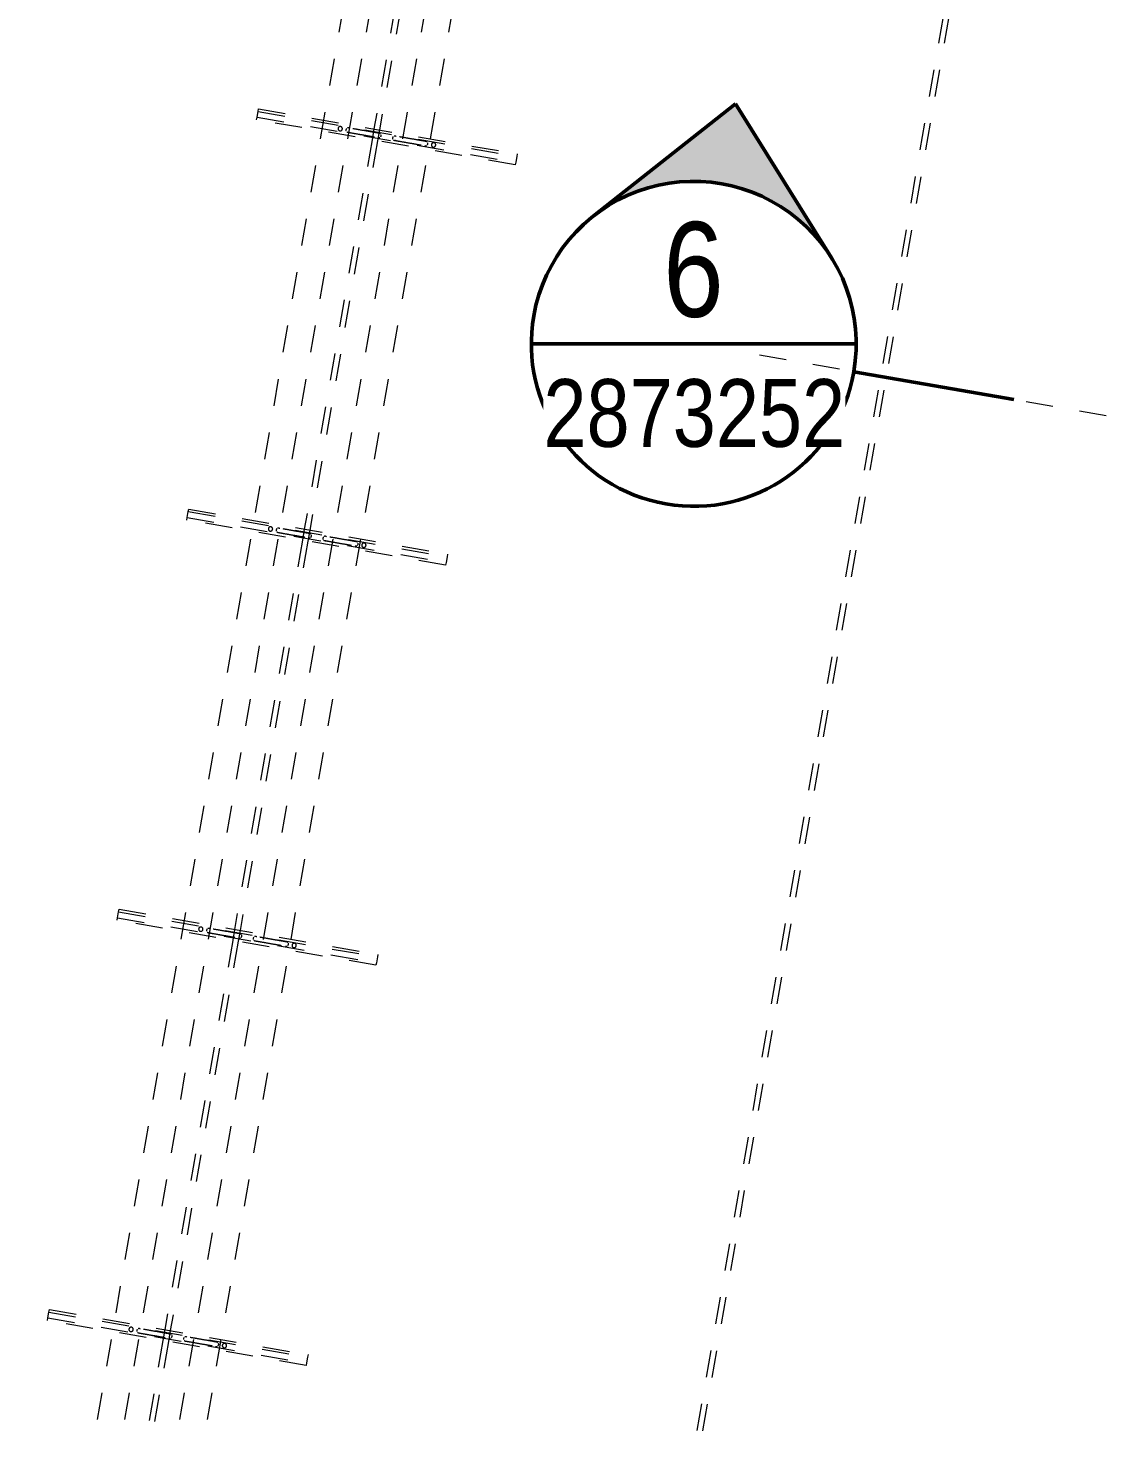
# Model space of a CAD drawing. Header units: metres. Extents: x 2 to 65, y 3 to 557.
# Drawn here: x 39.72 to 43.69, y 516.1 to 521.3 of the extents above; entities that cross this region are included whole.
import ezdxf

# ---------------------------------------------------------------- set-up
doc = ezdxf.new("R2010")
doc.units = ezdxf.units.M
doc.linetypes.add('Dot_Section Line', pattern=[0.02, 0, -0.02])
doc.linetypes.add('JacobsDash', pattern=[0.0045, 0.003, -0.0015])
for name, color, linetype, lineweight in [('A-DETL', 7, 'Continuous', 13), ('A-GENM', 7, 'Continuous', 35), ('S-BEAM', 7, 'Continuous', 50), ('S-BEAM-HDLN', 7, 'JacobsDash', 18)]:
    doc.layers.add(name, color=color, linetype=linetype, lineweight=lineweight)
doc.layers.add('G-ANNO-SYMB', color=7, linetype='Continuous', lineweight=35, true_color=0x0080ff)
doc.styles.add('Arial Narrow_4', font='ARIALN.TTF', dxfattribs={"height": 0.35})
doc.styles.add('Arial Narrow_5', font='ARIALN.TTF', dxfattribs={"height": 0.25})

# ---------------------------------------------------------------- blocks, each defined once
blk = doc.blocks.new('11_GEN_BR08_Utilities_Support - 11_GEN_Type 4_Conduits-9349243-DRG-2873251 - SERVICE SUPPORT GENERAL ARRANGEMENT PLAN')
at = {"layer": 'A-GENM', "linetype": 'JacobsDash', "lineweight": 9}
for p, q in [((-0.485, 0.011), (-0.485, 0.0205)), ((-0.485, 0.0205), (0.485, 0.0205)), ((-0.485, -0.011), (-0.485, 0.011)), ((0.485, 0.011), (-0.485, 0.011)), ((0.485, 0.0205), (0.485, 0.011)), ((0.485, 0.011), (0.485, -0.011)), ((-0.485, -0.0205), (-0.485, -0.011)), ((0.485, -0.011), (-0.485, -0.011)), ((0.485, -0.0205), (-0.485, -0.0205)), ((0.485, -0.011), (0.485, -0.0205))]:
    blk.add_line(p, q, dxfattribs=at)
at = {"layer": 'A-GENM', "linetype": 'JacobsDash', "lineweight": 9, "flags": 128}
for points in [[(-0.0295, 0.008), (-0.0295, 0.008), (-0.0297, 0.008), (-0.0299, 0.008), (-0.0302, 0.008), (-0.0307, 0.008), (-0.0312, 0.008), (-0.0318, 0.008), (-0.0324, 0.008), (-0.0332, 0.008), (-0.0341, 0.008), (-0.035, 0.008), (-0.0361, 0.008), (-0.0372, 0.008), (-0.0384, 0.008), (-0.0396, 0.008), (-0.041, 0.008), (-0.0424, 0.008), (-0.0439, 0.008), (-0.0455, 0.008), (-0.0471, 0.008), (-0.0488, 0.008), (-0.0505, 0.008), (-0.0524, 0.008), (-0.0542, 0.008), (-0.0562, 0.008), (-0.0581, 0.008), (-0.0602, 0.008), (-0.0622, 0.008), (-0.0643, 0.008), (-0.0665, 0.008), (-0.0687, 0.008), (-0.0709, 0.008), (-0.0731, 0.008), (-0.0754, 0.008), (-0.0776, 0.008), (-0.0799, 0.008), (-0.0822, 0.008), (-0.0846, 0.008), (-0.0869, 0.008), (-0.0892, 0.008), (-0.0915, 0.008), (-0.0938, 0.008), (-0.0961, 0.008), (-0.0984, 0.008), (-0.1007, 0.008), (-0.1029, 0.008), (-0.1051, 0.008), (-0.1073, 0.008), (-0.1095, 0.008), (-0.1116, 0.008), (-0.1137, 0.008), (-0.1158, 0.008), (-0.1178, 0.008), (-0.1197, 0.008), (-0.1216, 0.008), (-0.1235, 0.008), (-0.1253, 0.008), (-0.127, 0.008), (-0.1287, 0.008), (-0.1303, 0.008), (-0.1318, 0.008), (-0.1333, 0.008), (-0.1347, 0.008), (-0.136, 0.008), (-0.1372, 0.008), (-0.1384, 0.008), (-0.1394, 0.008), (-0.1404, 0.008), (-0.1413, 0.008), (-0.1421, 0.008), (-0.1429, 0.008), (-0.1435, 0.008), (-0.1441, 0.008), (-0.1445, 0.008), (-0.1449, 0.008), (-0.1452, 0.008), (-0.1454, 0.008), (-0.1455, 0.008), (-0.1455, 0.008)], [(0.1455, 0.008), (0.1455, 0.008), (0.1453, 0.008), (0.1451, 0.008), (0.1448, 0.008), (0.1443, 0.008), (0.1438, 0.008), (0.1432, 0.008), (0.1426, 0.008), (0.1418, 0.008), (0.1409, 0.008), (0.14, 0.008), (0.1389, 0.008), (0.1378, 0.008), (0.1366, 0.008), (0.1354, 0.008), (0.134, 0.008), (0.1326, 0.008), (0.1311, 0.008), (0.1295, 0.008), (0.1279, 0.008), (0.1262, 0.008), (0.1245, 0.008), (0.1226, 0.008), (0.1208, 0.008), (0.1188, 0.008), (0.1169, 0.008), (0.1148, 0.008), (0.1128, 0.008), (0.1107, 0.008), (0.1085, 0.008), (0.1063, 0.008), (0.1041, 0.008), (0.1019, 0.008), (0.0996, 0.008), (0.0974, 0.008), (0.0951, 0.008), (0.0928, 0.008), (0.0904, 0.008), (0.0881, 0.008), (0.0858, 0.008), (0.0835, 0.008), (0.0812, 0.008), (0.0789, 0.008), (0.0766, 0.008), (0.0743, 0.008), (0.0721, 0.008), (0.0699, 0.008), (0.0677, 0.008), (0.0655, 0.008), (0.0634, 0.008), (0.0613, 0.008), (0.0592, 0.008), (0.0572, 0.008), (0.0553, 0.008), (0.0534, 0.008), (0.0515, 0.008), (0.0497, 0.008), (0.048, 0.008), (0.0463, 0.008), (0.0447, 0.008), (0.0432, 0.008), (0.0417, 0.008), (0.0403, 0.008), (0.039, 0.008), (0.0378, 0.008), (0.0366, 0.008), (0.0356, 0.008), (0.0346, 0.008), (0.0337, 0.008), (0.0329, 0.008), (0.0321, 0.008), (0.0315, 0.008), (0.0309, 0.008), (0.0305, 0.008), (0.0301, 0.008), (0.0298, 0.008), (0.0296, 0.008), (0.0295, 0.008), (0.0295, 0.008)], [(-0.1455, -0.008), (-0.1455, -0.008), (-0.1453, -0.008), (-0.1451, -0.008), (-0.1448, -0.008), (-0.1443, -0.008), (-0.1438, -0.008), (-0.1432, -0.008), (-0.1426, -0.008), (-0.1418, -0.008), (-0.1409, -0.008), (-0.14, -0.008), (-0.1389, -0.008), (-0.1378, -0.008), (-0.1366, -0.008), (-0.1354, -0.008), (-0.134, -0.008), (-0.1326, -0.008), (-0.1311, -0.008), (-0.1295, -0.008), (-0.1279, -0.008), (-0.1262, -0.008), (-0.1245, -0.008), (-0.1226, -0.008), (-0.1208, -0.008), (-0.1188, -0.008), (-0.1169, -0.008), (-0.1148, -0.008), (-0.1128, -0.008), (-0.1107, -0.008), (-0.1085, -0.008), (-0.1063, -0.008), (-0.1041, -0.008), (-0.1019, -0.008), (-0.0996, -0.008), (-0.0974, -0.008), (-0.0951, -0.008), (-0.0928, -0.008), (-0.0904, -0.008), (-0.0881, -0.008), (-0.0858, -0.008), (-0.0835, -0.008), (-0.0812, -0.008), (-0.0789, -0.008), (-0.0766, -0.008), (-0.0743, -0.008), (-0.0721, -0.008), (-0.0699, -0.008), (-0.0677, -0.008), (-0.0655, -0.008), (-0.0634, -0.008), (-0.0613, -0.008), (-0.0592, -0.008), (-0.0572, -0.008), (-0.0553, -0.008), (-0.0534, -0.008), (-0.0515, -0.008), (-0.0497, -0.008), (-0.048, -0.008), (-0.0463, -0.008), (-0.0447, -0.008), (-0.0432, -0.008), (-0.0417, -0.008), (-0.0403, -0.008), (-0.039, -0.008), (-0.0378, -0.008), (-0.0366, -0.008), (-0.0356, -0.008), (-0.0346, -0.008), (-0.0337, -0.008), (-0.0329, -0.008), (-0.0321, -0.008), (-0.0315, -0.008), (-0.0309, -0.008), (-0.0305, -0.008), (-0.0301, -0.008), (-0.0298, -0.008), (-0.0296, -0.008), (-0.0295, -0.008), (-0.0295, -0.008)], [(0.0295, -0.008), (0.0295, -0.008), (0.0297, -0.008), (0.0299, -0.008), (0.0302, -0.008), (0.0307, -0.008), (0.0312, -0.008), (0.0318, -0.008), (0.0324, -0.008), (0.0332, -0.008), (0.0341, -0.008), (0.035, -0.008), (0.0361, -0.008), (0.0372, -0.008), (0.0384, -0.008), (0.0396, -0.008), (0.041, -0.008), (0.0424, -0.008), (0.0439, -0.008), (0.0455, -0.008), (0.0471, -0.008), (0.0488, -0.008), (0.0505, -0.008), (0.0524, -0.008), (0.0542, -0.008), (0.0562, -0.008), (0.0581, -0.008), (0.0602, -0.008), (0.0622, -0.008), (0.0643, -0.008), (0.0665, -0.008), (0.0687, -0.008), (0.0709, -0.008), (0.0731, -0.008), (0.0754, -0.008), (0.0776, -0.008), (0.0799, -0.008), (0.0822, -0.008), (0.0846, -0.008), (0.0869, -0.008), (0.0892, -0.008), (0.0915, -0.008), (0.0938, -0.008), (0.0961, -0.008), (0.0984, -0.008), (0.1007, -0.008), (0.1029, -0.008), (0.1051, -0.008), (0.1073, -0.008), (0.1095, -0.008), (0.1116, -0.008), (0.1137, -0.008), (0.1158, -0.008), (0.1178, -0.008), (0.1197, -0.008), (0.1216, -0.008), (0.1235, -0.008), (0.1253, -0.008), (0.127, -0.008), (0.1287, -0.008), (0.1303, -0.008), (0.1318, -0.008), (0.1333, -0.008), (0.1347, -0.008), (0.136, -0.008), (0.1372, -0.008), (0.1384, -0.008), (0.1394, -0.008), (0.1404, -0.008), (0.1413, -0.008), (0.1421, -0.008), (0.1429, -0.008), (0.1435, -0.008), (0.1441, -0.008), (0.1445, -0.008), (0.1449, -0.008), (0.1452, -0.008), (0.1454, -0.008), (0.1455, -0.008), (0.1455, -0.008)]]:
    blk.add_lwpolyline(points, dxfattribs=at)
at = {"layer": 'A-GENM', "linetype": 'JacobsDash', "lineweight": 9}
for centre, start, end in [((-0.175, 0), 90, 270), ((-0.175, 0), 270, 90), ((-0.1455, 0), 150, 180), ((-0.1455, 0), 77.0593, 120), ((-0.0295, 0), 60, 117.7242), ((-0.0295, 0), 0, 30), ((-0.0295, 0), 330, 360), ((0.0295, 0), 150, 180), ((0.0295, 0), 77.0593, 120), ((0.1455, 0), 60, 117.7242), ((0.1455, 0), 0, 30), ((0.1455, 0), 330, 360), ((0.175, 0), 90, 270), ((0.175, 0), 270, 90), ((-0.1455, 0), 180, 210), ((-0.1455, 0), 240, 282.9407), ((-0.0295, 0), 242.2758, 300), ((0.0295, 0), 180, 210), ((0.0295, 0), 240, 282.9407), ((0.1455, 0), 242.2758, 300)]:
    blk.add_arc(centre, 0.008, start, end, dxfattribs=at)
blk = doc.blocks.new('11_GEN_BR08_Utilities_Support - 11_GEN_Type 4_Conduits-9349274-DRG-2873251 - SERVICE SUPPORT GENERAL ARRANGEMENT PLAN')
at = {"layer": 'A-GENM', "linetype": 'JacobsDash', "lineweight": 9}
for p, q in [((-0.485, 0.011), (-0.485, 0.0205)), ((-0.485, 0.0205), (0.485, 0.0205)), ((-0.485, -0.011), (-0.485, 0.011)), ((0.485, 0.011), (-0.485, 0.011)), ((0.485, 0.0205), (0.485, 0.011)), ((0.485, 0.011), (0.485, -0.011)), ((-0.485, -0.0205), (-0.485, -0.011)), ((0.485, -0.011), (-0.485, -0.011)), ((0.485, -0.0205), (-0.485, -0.0205)), ((0.485, -0.011), (0.485, -0.0205))]:
    blk.add_line(p, q, dxfattribs=at)
at = {"layer": 'A-GENM', "linetype": 'JacobsDash', "lineweight": 9, "flags": 128}
for points in [[(-0.0295, 0.008), (-0.0295, 0.008), (-0.0297, 0.008), (-0.0299, 0.008), (-0.0302, 0.008), (-0.0307, 0.008), (-0.0312, 0.008), (-0.0318, 0.008), (-0.0324, 0.008), (-0.0332, 0.008), (-0.0341, 0.008), (-0.035, 0.008), (-0.0361, 0.008), (-0.0372, 0.008), (-0.0384, 0.008), (-0.0396, 0.008), (-0.041, 0.008), (-0.0424, 0.008), (-0.0439, 0.008), (-0.0455, 0.008), (-0.0471, 0.008), (-0.0488, 0.008), (-0.0505, 0.008), (-0.0524, 0.008), (-0.0542, 0.008), (-0.0562, 0.008), (-0.0581, 0.008), (-0.0602, 0.008), (-0.0622, 0.008), (-0.0643, 0.008), (-0.0665, 0.008), (-0.0687, 0.008), (-0.0709, 0.008), (-0.0731, 0.008), (-0.0754, 0.008), (-0.0776, 0.008), (-0.0799, 0.008), (-0.0822, 0.008), (-0.0846, 0.008), (-0.0869, 0.008), (-0.0892, 0.008), (-0.0915, 0.008), (-0.0938, 0.008), (-0.0961, 0.008), (-0.0984, 0.008), (-0.1007, 0.008), (-0.1029, 0.008), (-0.1051, 0.008), (-0.1073, 0.008), (-0.1095, 0.008), (-0.1116, 0.008), (-0.1137, 0.008), (-0.1158, 0.008), (-0.1178, 0.008), (-0.1197, 0.008), (-0.1216, 0.008), (-0.1235, 0.008), (-0.1253, 0.008), (-0.127, 0.008), (-0.1287, 0.008), (-0.1303, 0.008), (-0.1318, 0.008), (-0.1333, 0.008), (-0.1347, 0.008), (-0.136, 0.008), (-0.1372, 0.008), (-0.1384, 0.008), (-0.1394, 0.008), (-0.1404, 0.008), (-0.1413, 0.008), (-0.1421, 0.008), (-0.1429, 0.008), (-0.1435, 0.008), (-0.1441, 0.008), (-0.1445, 0.008), (-0.1449, 0.008), (-0.1452, 0.008), (-0.1454, 0.008), (-0.1455, 0.008), (-0.1455, 0.008)], [(0.1455, 0.008), (0.1455, 0.008), (0.1453, 0.008), (0.1451, 0.008), (0.1448, 0.008), (0.1443, 0.008), (0.1438, 0.008), (0.1432, 0.008), (0.1426, 0.008), (0.1418, 0.008), (0.1409, 0.008), (0.14, 0.008), (0.1389, 0.008), (0.1378, 0.008), (0.1366, 0.008), (0.1354, 0.008), (0.134, 0.008), (0.1326, 0.008), (0.1311, 0.008), (0.1295, 0.008), (0.1279, 0.008), (0.1262, 0.008), (0.1245, 0.008), (0.1226, 0.008), (0.1208, 0.008), (0.1188, 0.008), (0.1169, 0.008), (0.1148, 0.008), (0.1128, 0.008), (0.1107, 0.008), (0.1085, 0.008), (0.1063, 0.008), (0.1041, 0.008), (0.1019, 0.008), (0.0996, 0.008), (0.0974, 0.008), (0.0951, 0.008), (0.0928, 0.008), (0.0904, 0.008), (0.0881, 0.008), (0.0858, 0.008), (0.0835, 0.008), (0.0812, 0.008), (0.0789, 0.008), (0.0766, 0.008), (0.0743, 0.008), (0.0721, 0.008), (0.0699, 0.008), (0.0677, 0.008), (0.0655, 0.008), (0.0634, 0.008), (0.0613, 0.008), (0.0592, 0.008), (0.0572, 0.008), (0.0553, 0.008), (0.0534, 0.008), (0.0515, 0.008), (0.0497, 0.008), (0.048, 0.008), (0.0463, 0.008), (0.0447, 0.008), (0.0432, 0.008), (0.0417, 0.008), (0.0403, 0.008), (0.039, 0.008), (0.0378, 0.008), (0.0366, 0.008), (0.0356, 0.008), (0.0346, 0.008), (0.0337, 0.008), (0.0329, 0.008), (0.0321, 0.008), (0.0315, 0.008), (0.0309, 0.008), (0.0305, 0.008), (0.0301, 0.008), (0.0298, 0.008), (0.0296, 0.008), (0.0295, 0.008), (0.0295, 0.008)], [(-0.1455, -0.008), (-0.1455, -0.008), (-0.1453, -0.008), (-0.1451, -0.008), (-0.1448, -0.008), (-0.1443, -0.008), (-0.1438, -0.008), (-0.1432, -0.008), (-0.1426, -0.008), (-0.1418, -0.008), (-0.1409, -0.008), (-0.14, -0.008), (-0.1389, -0.008), (-0.1378, -0.008), (-0.1366, -0.008), (-0.1354, -0.008), (-0.134, -0.008), (-0.1326, -0.008), (-0.1311, -0.008), (-0.1295, -0.008), (-0.1279, -0.008), (-0.1262, -0.008), (-0.1245, -0.008), (-0.1226, -0.008), (-0.1208, -0.008), (-0.1188, -0.008), (-0.1169, -0.008), (-0.1148, -0.008), (-0.1128, -0.008), (-0.1107, -0.008), (-0.1085, -0.008), (-0.1063, -0.008), (-0.1041, -0.008), (-0.1019, -0.008), (-0.0996, -0.008), (-0.0974, -0.008), (-0.0951, -0.008), (-0.0928, -0.008), (-0.0904, -0.008), (-0.0881, -0.008), (-0.0858, -0.008), (-0.0835, -0.008), (-0.0812, -0.008), (-0.0789, -0.008), (-0.0766, -0.008), (-0.0743, -0.008), (-0.0721, -0.008), (-0.0699, -0.008), (-0.0677, -0.008), (-0.0655, -0.008), (-0.0634, -0.008), (-0.0613, -0.008), (-0.0592, -0.008), (-0.0572, -0.008), (-0.0553, -0.008), (-0.0534, -0.008), (-0.0515, -0.008), (-0.0497, -0.008), (-0.048, -0.008), (-0.0463, -0.008), (-0.0447, -0.008), (-0.0432, -0.008), (-0.0417, -0.008), (-0.0403, -0.008), (-0.039, -0.008), (-0.0378, -0.008), (-0.0366, -0.008), (-0.0356, -0.008), (-0.0346, -0.008), (-0.0337, -0.008), (-0.0329, -0.008), (-0.0321, -0.008), (-0.0315, -0.008), (-0.0309, -0.008), (-0.0305, -0.008), (-0.0301, -0.008), (-0.0298, -0.008), (-0.0296, -0.008), (-0.0295, -0.008), (-0.0295, -0.008)], [(0.0295, -0.008), (0.0295, -0.008), (0.0297, -0.008), (0.0299, -0.008), (0.0302, -0.008), (0.0307, -0.008), (0.0312, -0.008), (0.0318, -0.008), (0.0324, -0.008), (0.0332, -0.008), (0.0341, -0.008), (0.035, -0.008), (0.0361, -0.008), (0.0372, -0.008), (0.0384, -0.008), (0.0396, -0.008), (0.041, -0.008), (0.0424, -0.008), (0.0439, -0.008), (0.0455, -0.008), (0.0471, -0.008), (0.0488, -0.008), (0.0505, -0.008), (0.0524, -0.008), (0.0542, -0.008), (0.0562, -0.008), (0.0581, -0.008), (0.0602, -0.008), (0.0622, -0.008), (0.0643, -0.008), (0.0665, -0.008), (0.0687, -0.008), (0.0709, -0.008), (0.0731, -0.008), (0.0754, -0.008), (0.0776, -0.008), (0.0799, -0.008), (0.0822, -0.008), (0.0846, -0.008), (0.0869, -0.008), (0.0892, -0.008), (0.0915, -0.008), (0.0938, -0.008), (0.0961, -0.008), (0.0984, -0.008), (0.1007, -0.008), (0.1029, -0.008), (0.1051, -0.008), (0.1073, -0.008), (0.1095, -0.008), (0.1116, -0.008), (0.1137, -0.008), (0.1158, -0.008), (0.1178, -0.008), (0.1197, -0.008), (0.1216, -0.008), (0.1235, -0.008), (0.1253, -0.008), (0.127, -0.008), (0.1287, -0.008), (0.1303, -0.008), (0.1318, -0.008), (0.1333, -0.008), (0.1347, -0.008), (0.136, -0.008), (0.1372, -0.008), (0.1384, -0.008), (0.1394, -0.008), (0.1404, -0.008), (0.1413, -0.008), (0.1421, -0.008), (0.1429, -0.008), (0.1435, -0.008), (0.1441, -0.008)], [(0.1441, -0.008), (0.1445, -0.008), (0.1449, -0.008), (0.1452, -0.008), (0.1454, -0.008), (0.1455, -0.008), (0.1455, -0.008)]]:
    blk.add_lwpolyline(points, dxfattribs=at)
at = {"layer": 'A-GENM', "linetype": 'JacobsDash', "lineweight": 9}
for centre, start, end in [((-0.175, 0), 90, 270), ((-0.175, 0), 270, 90), ((-0.1455, 0), 150, 180), ((-0.1455, 0), 77.0593, 120), ((-0.0295, 0), 60, 117.7242), ((-0.0295, 0), 0, 30), ((-0.0295, 0), 330, 360), ((0.0295, 0), 150, 180), ((0.0295, 0), 77.0593, 120), ((0.1455, 0), 60, 117.7242), ((0.1455, 0), 0, 30), ((0.1455, 0), 330, 360), ((0.175, 0), 90, 270), ((0.175, 0), 270, 90), ((-0.1455, 0), 180, 210), ((-0.1455, 0), 240, 282.9407), ((-0.0295, 0), 242.2758, 300), ((0.0295, 0), 180, 210), ((0.0295, 0), 240, 282.9407), ((0.1455, 0), 242.2758, 300)]:
    blk.add_arc(centre, 0.008, start, end, dxfattribs=at)
blk = doc.blocks.new('11_GEN_BR08_Utilities_Support - 11_GEN_Type 4_Conduits-9349312-DRG-2873251 - SERVICE SUPPORT GENERAL ARRANGEMENT PLAN')
at = {"layer": 'A-GENM', "linetype": 'JacobsDash', "lineweight": 9}
for p, q in [((-0.485, 0.011), (-0.485, 0.0205)), ((-0.485, 0.0205), (0.485, 0.0205)), ((-0.485, -0.011), (-0.485, 0.011)), ((0.485, 0.011), (-0.485, 0.011)), ((0.485, 0.0205), (0.485, 0.011)), ((0.485, 0.011), (0.485, -0.011)), ((-0.485, -0.0205), (-0.485, -0.011)), ((0.485, -0.011), (-0.485, -0.011)), ((0.485, -0.0205), (-0.485, -0.0205)), ((0.485, -0.011), (0.485, -0.0205))]:
    blk.add_line(p, q, dxfattribs=at)
at = {"layer": 'A-GENM', "linetype": 'JacobsDash', "lineweight": 9, "flags": 128}
for points in [[(-0.0295, 0.008), (-0.0295, 0.008), (-0.0297, 0.008), (-0.0299, 0.008), (-0.0302, 0.008), (-0.0307, 0.008), (-0.0312, 0.008), (-0.0318, 0.008), (-0.0324, 0.008), (-0.0332, 0.008), (-0.0341, 0.008), (-0.035, 0.008), (-0.0361, 0.008), (-0.0372, 0.008), (-0.0384, 0.008), (-0.0396, 0.008), (-0.041, 0.008), (-0.0424, 0.008), (-0.0439, 0.008), (-0.0455, 0.008), (-0.0471, 0.008), (-0.0488, 0.008), (-0.0505, 0.008), (-0.0524, 0.008), (-0.0542, 0.008), (-0.0562, 0.008), (-0.0581, 0.008), (-0.0602, 0.008), (-0.0622, 0.008), (-0.0643, 0.008), (-0.0665, 0.008), (-0.0687, 0.008), (-0.0709, 0.008), (-0.0731, 0.008), (-0.0754, 0.008), (-0.0776, 0.008), (-0.0799, 0.008), (-0.0822, 0.008), (-0.0846, 0.008), (-0.0869, 0.008), (-0.0892, 0.008), (-0.0915, 0.008), (-0.0938, 0.008), (-0.0961, 0.008), (-0.0984, 0.008), (-0.1007, 0.008), (-0.1029, 0.008), (-0.1051, 0.008), (-0.1073, 0.008), (-0.1095, 0.008), (-0.1116, 0.008), (-0.1137, 0.008), (-0.1158, 0.008), (-0.1178, 0.008), (-0.1197, 0.008), (-0.1216, 0.008), (-0.1235, 0.008), (-0.1253, 0.008), (-0.127, 0.008), (-0.1287, 0.008), (-0.1303, 0.008), (-0.1318, 0.008), (-0.1333, 0.008), (-0.1347, 0.008), (-0.136, 0.008), (-0.1372, 0.008), (-0.1384, 0.008), (-0.1394, 0.008), (-0.1404, 0.008), (-0.1413, 0.008), (-0.1421, 0.008), (-0.1429, 0.008), (-0.1435, 0.008), (-0.1441, 0.008), (-0.1445, 0.008), (-0.1449, 0.008), (-0.1452, 0.008), (-0.1454, 0.008), (-0.1455, 0.008), (-0.1455, 0.008)], [(0.1455, 0.008), (0.1455, 0.008), (0.1453, 0.008), (0.1451, 0.008), (0.1448, 0.008), (0.1443, 0.008), (0.1438, 0.008), (0.1432, 0.008), (0.1426, 0.008), (0.1418, 0.008), (0.1409, 0.008), (0.14, 0.008), (0.1389, 0.008), (0.1378, 0.008), (0.1366, 0.008), (0.1354, 0.008), (0.134, 0.008), (0.1326, 0.008), (0.1311, 0.008), (0.1295, 0.008), (0.1279, 0.008), (0.1262, 0.008), (0.1245, 0.008), (0.1226, 0.008), (0.1208, 0.008), (0.1188, 0.008), (0.1169, 0.008), (0.1148, 0.008), (0.1128, 0.008), (0.1107, 0.008), (0.1085, 0.008), (0.1063, 0.008), (0.1041, 0.008), (0.1019, 0.008), (0.0996, 0.008), (0.0974, 0.008), (0.0951, 0.008), (0.0928, 0.008), (0.0904, 0.008), (0.0881, 0.008), (0.0858, 0.008), (0.0835, 0.008), (0.0812, 0.008), (0.0789, 0.008), (0.0766, 0.008), (0.0743, 0.008), (0.0721, 0.008), (0.0699, 0.008), (0.0677, 0.008), (0.0655, 0.008), (0.0634, 0.008), (0.0613, 0.008), (0.0592, 0.008), (0.0572, 0.008), (0.0553, 0.008), (0.0534, 0.008), (0.0515, 0.008), (0.0497, 0.008), (0.048, 0.008), (0.0463, 0.008), (0.0447, 0.008), (0.0432, 0.008), (0.0417, 0.008), (0.0403, 0.008), (0.039, 0.008), (0.0378, 0.008), (0.0366, 0.008), (0.0356, 0.008), (0.0346, 0.008), (0.0337, 0.008), (0.0329, 0.008), (0.0321, 0.008), (0.0315, 0.008), (0.0309, 0.008), (0.0305, 0.008), (0.0301, 0.008), (0.0298, 0.008), (0.0296, 0.008), (0.0295, 0.008), (0.0295, 0.008)], [(-0.1455, -0.008), (-0.1455, -0.008), (-0.1453, -0.008), (-0.1451, -0.008), (-0.1448, -0.008), (-0.1443, -0.008), (-0.1438, -0.008), (-0.1432, -0.008), (-0.1426, -0.008), (-0.1418, -0.008), (-0.1409, -0.008), (-0.14, -0.008), (-0.1389, -0.008), (-0.1378, -0.008), (-0.1366, -0.008), (-0.1354, -0.008), (-0.134, -0.008), (-0.1326, -0.008), (-0.1311, -0.008), (-0.1295, -0.008), (-0.1279, -0.008), (-0.1262, -0.008), (-0.1245, -0.008), (-0.1226, -0.008), (-0.1208, -0.008), (-0.1188, -0.008), (-0.1169, -0.008), (-0.1148, -0.008), (-0.1128, -0.008), (-0.1107, -0.008), (-0.1085, -0.008), (-0.1063, -0.008), (-0.1041, -0.008), (-0.1019, -0.008), (-0.0996, -0.008), (-0.0974, -0.008), (-0.0951, -0.008), (-0.0928, -0.008), (-0.0904, -0.008), (-0.0881, -0.008), (-0.0858, -0.008), (-0.0835, -0.008), (-0.0812, -0.008), (-0.0789, -0.008), (-0.0766, -0.008), (-0.0743, -0.008), (-0.0721, -0.008), (-0.0699, -0.008), (-0.0677, -0.008), (-0.0655, -0.008), (-0.0634, -0.008), (-0.0613, -0.008), (-0.0592, -0.008), (-0.0572, -0.008), (-0.0553, -0.008), (-0.0534, -0.008), (-0.0515, -0.008), (-0.0497, -0.008), (-0.048, -0.008), (-0.0463, -0.008), (-0.0447, -0.008), (-0.0432, -0.008), (-0.0417, -0.008), (-0.0403, -0.008), (-0.039, -0.008), (-0.0378, -0.008), (-0.0366, -0.008), (-0.0356, -0.008), (-0.0346, -0.008), (-0.0337, -0.008), (-0.0329, -0.008), (-0.0321, -0.008), (-0.0315, -0.008), (-0.0309, -0.008), (-0.0305, -0.008), (-0.0301, -0.008), (-0.0298, -0.008), (-0.0296, -0.008), (-0.0295, -0.008), (-0.0295, -0.008)], [(0.0295, -0.008), (0.0295, -0.008), (0.0297, -0.008), (0.0299, -0.008), (0.0302, -0.008), (0.0307, -0.008), (0.0312, -0.008), (0.0318, -0.008), (0.0324, -0.008), (0.0332, -0.008), (0.0341, -0.008), (0.035, -0.008), (0.0361, -0.008), (0.0372, -0.008), (0.0384, -0.008), (0.0396, -0.008), (0.041, -0.008), (0.0424, -0.008), (0.0439, -0.008), (0.0455, -0.008), (0.0471, -0.008), (0.0488, -0.008), (0.0505, -0.008), (0.0524, -0.008), (0.0542, -0.008), (0.0562, -0.008), (0.0581, -0.008), (0.0602, -0.008), (0.0622, -0.008), (0.0643, -0.008), (0.0665, -0.008), (0.0687, -0.008), (0.0709, -0.008), (0.0731, -0.008), (0.0754, -0.008), (0.0776, -0.008), (0.0799, -0.008), (0.0822, -0.008), (0.0846, -0.008), (0.0869, -0.008), (0.0892, -0.008), (0.0915, -0.008), (0.0938, -0.008), (0.0961, -0.008), (0.0984, -0.008), (0.1007, -0.008), (0.1029, -0.008), (0.1051, -0.008), (0.1073, -0.008), (0.1095, -0.008), (0.1116, -0.008), (0.1137, -0.008), (0.1158, -0.008), (0.1178, -0.008), (0.1197, -0.008), (0.1216, -0.008), (0.1235, -0.008), (0.1253, -0.008), (0.127, -0.008), (0.1287, -0.008), (0.1303, -0.008), (0.1318, -0.008), (0.1333, -0.008), (0.1347, -0.008), (0.136, -0.008), (0.1372, -0.008), (0.1384, -0.008), (0.1394, -0.008), (0.1404, -0.008), (0.1413, -0.008), (0.1421, -0.008), (0.1429, -0.008), (0.1435, -0.008), (0.1441, -0.008), (0.1445, -0.008), (0.1449, -0.008), (0.1452, -0.008), (0.1454, -0.008), (0.1455, -0.008), (0.1455, -0.008)]]:
    blk.add_lwpolyline(points, dxfattribs=at)
at = {"layer": 'A-GENM', "linetype": 'JacobsDash', "lineweight": 9}
for centre, start, end in [((-0.175, 0), 90, 270), ((-0.175, 0), 270, 90), ((-0.1455, 0), 150, 180), ((-0.1455, 0), 77.0593, 120), ((-0.0295, 0), 60, 117.7242), ((-0.0295, 0), 0, 30), ((-0.0295, 0), 330, 360), ((0.0295, 0), 150, 180), ((0.0295, 0), 77.0593, 120), ((0.1455, 0), 60, 117.7242), ((0.1455, 0), 0, 30), ((0.1455, 0), 330, 360), ((0.175, 0), 90, 270), ((0.175, 0), 270, 90), ((-0.1455, 0), 180, 210), ((-0.1455, 0), 240, 282.9407), ((-0.0295, 0), 242.2758, 299.3418), ((0.0295, 0), 180, 210), ((0.0295, 0), 240, 282.9407), ((0.1455, 0), 242.2758, 300)]:
    blk.add_arc(centre, 0.008, start, end, dxfattribs=at)
blk = doc.blocks.new('11_GEN_BR08_Utilities_Support - 11_GEN_Type 4_Conduits-9349489-DRG-2873251 - SERVICE SUPPORT GENERAL ARRANGEMENT PLAN')
at = {"layer": 'A-GENM', "linetype": 'JacobsDash', "lineweight": 9}
for p, q in [((-0.485, 0.011), (-0.485, 0.0205)), ((-0.485, 0.0205), (0.485, 0.0205)), ((-0.485, -0.011), (-0.485, 0.011)), ((0.485, 0.011), (-0.485, 0.011)), ((0.485, 0.0205), (0.485, 0.011)), ((0.485, 0.011), (0.485, -0.011)), ((-0.485, -0.0205), (-0.485, -0.011)), ((0.485, -0.011), (-0.485, -0.011)), ((0.485, -0.0205), (-0.485, -0.0205)), ((0.485, -0.011), (0.485, -0.0205))]:
    blk.add_line(p, q, dxfattribs=at)
at = {"layer": 'A-GENM', "linetype": 'JacobsDash', "lineweight": 9, "flags": 128}
for points in [[(-0.0295, 0.008), (-0.0295, 0.008), (-0.0297, 0.008), (-0.0299, 0.008), (-0.0302, 0.008), (-0.0307, 0.008), (-0.0312, 0.008), (-0.0318, 0.008), (-0.0324, 0.008), (-0.0332, 0.008), (-0.0341, 0.008), (-0.035, 0.008), (-0.0361, 0.008), (-0.0372, 0.008), (-0.0384, 0.008), (-0.0396, 0.008), (-0.041, 0.008), (-0.0424, 0.008), (-0.0439, 0.008), (-0.0455, 0.008), (-0.0471, 0.008), (-0.0488, 0.008), (-0.0505, 0.008), (-0.0524, 0.008), (-0.0542, 0.008), (-0.0562, 0.008), (-0.0581, 0.008), (-0.0602, 0.008), (-0.0622, 0.008), (-0.0643, 0.008), (-0.0665, 0.008), (-0.0687, 0.008), (-0.0709, 0.008), (-0.0731, 0.008), (-0.0754, 0.008), (-0.0776, 0.008), (-0.0799, 0.008), (-0.0822, 0.008), (-0.0846, 0.008), (-0.0869, 0.008), (-0.0892, 0.008), (-0.0915, 0.008), (-0.0938, 0.008), (-0.0961, 0.008), (-0.0984, 0.008), (-0.1007, 0.008), (-0.1029, 0.008), (-0.1051, 0.008), (-0.1073, 0.008), (-0.1095, 0.008), (-0.1116, 0.008), (-0.1137, 0.008), (-0.1158, 0.008), (-0.1178, 0.008), (-0.1197, 0.008), (-0.1216, 0.008), (-0.1235, 0.008), (-0.1253, 0.008), (-0.127, 0.008), (-0.1287, 0.008), (-0.1303, 0.008), (-0.1318, 0.008), (-0.1333, 0.008), (-0.1347, 0.008), (-0.136, 0.008), (-0.1372, 0.008), (-0.1384, 0.008), (-0.1394, 0.008), (-0.1404, 0.008), (-0.1413, 0.008), (-0.1421, 0.008), (-0.1429, 0.008), (-0.1435, 0.008), (-0.1441, 0.008), (-0.1445, 0.008), (-0.1449, 0.008), (-0.1452, 0.008), (-0.1454, 0.008), (-0.1455, 0.008), (-0.1455, 0.008)], [(0.1455, 0.008), (0.1455, 0.008), (0.1453, 0.008), (0.1451, 0.008), (0.1448, 0.008), (0.1443, 0.008), (0.1438, 0.008), (0.1432, 0.008), (0.1426, 0.008), (0.1418, 0.008), (0.1409, 0.008), (0.14, 0.008), (0.1389, 0.008), (0.1378, 0.008), (0.1366, 0.008), (0.1354, 0.008), (0.134, 0.008), (0.1326, 0.008), (0.1311, 0.008), (0.1295, 0.008), (0.1279, 0.008), (0.1262, 0.008), (0.1245, 0.008), (0.1226, 0.008), (0.1208, 0.008), (0.1188, 0.008), (0.1169, 0.008), (0.1148, 0.008), (0.1128, 0.008), (0.1107, 0.008), (0.1085, 0.008), (0.1063, 0.008), (0.1041, 0.008), (0.1019, 0.008), (0.0996, 0.008), (0.0974, 0.008), (0.0951, 0.008), (0.0928, 0.008), (0.0904, 0.008), (0.0881, 0.008), (0.0858, 0.008), (0.0835, 0.008), (0.0812, 0.008), (0.0789, 0.008), (0.0766, 0.008), (0.0743, 0.008), (0.0721, 0.008), (0.0699, 0.008), (0.0677, 0.008), (0.0655, 0.008), (0.0634, 0.008), (0.0613, 0.008), (0.0592, 0.008), (0.0572, 0.008), (0.0553, 0.008), (0.0534, 0.008), (0.0515, 0.008), (0.0497, 0.008), (0.048, 0.008), (0.0463, 0.008), (0.0447, 0.008), (0.0432, 0.008), (0.0417, 0.008), (0.0403, 0.008), (0.039, 0.008), (0.0378, 0.008), (0.0366, 0.008), (0.0356, 0.008), (0.0346, 0.008), (0.0337, 0.008), (0.0329, 0.008), (0.0321, 0.008), (0.0315, 0.008), (0.0309, 0.008), (0.0305, 0.008), (0.0301, 0.008), (0.0298, 0.008), (0.0296, 0.008), (0.0295, 0.008), (0.0295, 0.008)], [(-0.1455, -0.008), (-0.1455, -0.008), (-0.1453, -0.008), (-0.1451, -0.008), (-0.1448, -0.008), (-0.1443, -0.008), (-0.1438, -0.008), (-0.1432, -0.008), (-0.1426, -0.008), (-0.1418, -0.008), (-0.1409, -0.008), (-0.14, -0.008), (-0.1389, -0.008), (-0.1378, -0.008), (-0.1366, -0.008), (-0.1354, -0.008), (-0.134, -0.008), (-0.1326, -0.008), (-0.1311, -0.008), (-0.1295, -0.008), (-0.1279, -0.008), (-0.1262, -0.008), (-0.1245, -0.008), (-0.1226, -0.008), (-0.1208, -0.008), (-0.1188, -0.008), (-0.1169, -0.008), (-0.1148, -0.008), (-0.1128, -0.008), (-0.1107, -0.008), (-0.1085, -0.008), (-0.1063, -0.008), (-0.1041, -0.008), (-0.1019, -0.008), (-0.0996, -0.008), (-0.0974, -0.008), (-0.0951, -0.008), (-0.0928, -0.008), (-0.0904, -0.008), (-0.0881, -0.008), (-0.0858, -0.008), (-0.0835, -0.008), (-0.0812, -0.008), (-0.0789, -0.008), (-0.0766, -0.008), (-0.0743, -0.008), (-0.0721, -0.008), (-0.0699, -0.008), (-0.0677, -0.008), (-0.0655, -0.008), (-0.0634, -0.008), (-0.0613, -0.008), (-0.0592, -0.008), (-0.0572, -0.008), (-0.0553, -0.008), (-0.0534, -0.008), (-0.0515, -0.008), (-0.0497, -0.008), (-0.048, -0.008), (-0.0463, -0.008), (-0.0447, -0.008), (-0.0432, -0.008), (-0.0417, -0.008), (-0.0403, -0.008), (-0.039, -0.008), (-0.0378, -0.008), (-0.0366, -0.008), (-0.0356, -0.008), (-0.0346, -0.008), (-0.0337, -0.008), (-0.0329, -0.008), (-0.0321, -0.008), (-0.0315, -0.008), (-0.0309, -0.008), (-0.0305, -0.008), (-0.0301, -0.008), (-0.0298, -0.008), (-0.0296, -0.008), (-0.0295, -0.008), (-0.0295, -0.008)], [(0.0295, -0.008), (0.0295, -0.008), (0.0297, -0.008), (0.0299, -0.008), (0.0302, -0.008), (0.0307, -0.008), (0.0312, -0.008), (0.0318, -0.008), (0.0324, -0.008), (0.0332, -0.008), (0.0341, -0.008), (0.035, -0.008), (0.0361, -0.008), (0.0372, -0.008), (0.0384, -0.008), (0.0396, -0.008), (0.041, -0.008), (0.0424, -0.008), (0.0439, -0.008), (0.0455, -0.008), (0.0471, -0.008), (0.0488, -0.008), (0.0505, -0.008), (0.0524, -0.008), (0.0542, -0.008), (0.0562, -0.008), (0.0581, -0.008), (0.0602, -0.008), (0.0622, -0.008), (0.0643, -0.008), (0.0665, -0.008), (0.0687, -0.008), (0.0709, -0.008), (0.0731, -0.008), (0.0754, -0.008), (0.0776, -0.008), (0.0799, -0.008), (0.0822, -0.008), (0.0846, -0.008), (0.0869, -0.008), (0.0892, -0.008), (0.0915, -0.008), (0.0938, -0.008), (0.0961, -0.008), (0.0984, -0.008), (0.1007, -0.008), (0.1029, -0.008), (0.1051, -0.008), (0.1073, -0.008), (0.1095, -0.008), (0.1116, -0.008), (0.1137, -0.008), (0.1158, -0.008), (0.1178, -0.008), (0.1197, -0.008), (0.1216, -0.008), (0.1235, -0.008), (0.1253, -0.008), (0.127, -0.008), (0.1287, -0.008), (0.1303, -0.008), (0.1318, -0.008), (0.1333, -0.008), (0.1347, -0.008), (0.136, -0.008), (0.1372, -0.008), (0.1384, -0.008), (0.1394, -0.008), (0.1404, -0.008), (0.1413, -0.008), (0.1421, -0.008), (0.1429, -0.008), (0.1435, -0.008), (0.1441, -0.008), (0.1445, -0.008), (0.1449, -0.008), (0.1452, -0.008), (0.1454, -0.008), (0.1455, -0.008), (0.1455, -0.008)]]:
    blk.add_lwpolyline(points, dxfattribs=at)
at = {"layer": 'A-GENM', "linetype": 'JacobsDash', "lineweight": 9}
for centre, start, end in [((-0.175, 0), 90, 270), ((-0.175, 0), 270, 90), ((-0.1455, 0), 150, 180), ((-0.1455, 0), 77.0593, 120), ((-0.0295, 0), 60, 117.7242), ((-0.0295, 0), 0, 30), ((-0.0295, 0), 330, 360), ((0.0295, 0), 150, 180), ((0.0295, 0), 77.0593, 120), ((0.1455, 0), 60, 117.7242), ((0.1455, 0), 0, 30), ((0.1455, 0), 330, 360), ((0.175, 0), 90, 270), ((0.175, 0), 270, 90), ((-0.1455, 0), 180, 210), ((-0.1455, 0), 240, 282.9407), ((-0.0295, 0), 242.2758, 300), ((0.0295, 0), 180, 210), ((0.0295, 0), 240, 282.9407), ((0.1455, 0), 242.2758, 300)]:
    blk.add_arc(centre, 0.008, start, end, dxfattribs=at)
blk = doc.blocks.new('06_SFR_GCT_Girder_SuperT_BR08Edge_CS - Super T - 1815-6270390-DRG-2873251 - SERVICE SUPPORT GENERAL ARRANGEMENT PLAN')
at = {"layer": 'S-BEAM', "color": 252, "linetype": 'JacobsDash', "lineweight": 9, "true_color": 0x888888}
blk.add_line((-1115.4748, 544.5921), (-1121.647, 509.1638), dxfattribs=at)
blk = doc.blocks.new('06_SFR_GCT_Girder_SuperT_BR08Edge_CS - Super T - 1815-6270051-DRG-2873251 - SERVICE SUPPORT GENERAL ARRANGEMENT PLAN')
at = {"layer": 'S-BEAM', "color": 252, "linetype": 'JacobsDash', "lineweight": 9, "true_color": 0x888888}
for p, q in [((-1115.4954, 544.5925), (-1121.6676, 509.1642)), ((-1121.3779, 522.3613), (-1121.6283, 520.9239)), ((-1121.6353, 520.8835), (-1121.8857, 519.4462)), ((-1121.8928, 519.4058), (-1122.1432, 517.9684)), ((-1122.1502, 517.928), (-1122.4006, 516.4907)), ((-1122.4077, 516.4503), (-1122.6581, 515.0129))]:
    blk.add_line(p, q, dxfattribs=at)
at = {"layer": 'S-BEAM-HDLN', "color": 252, "lineweight": 9, "true_color": 0x888888}
for p, q in [((-1121.6283, 520.9239), (-1121.6353, 520.8836)), ((-1121.8857, 519.4461), (-1121.8928, 519.4058)), ((-1122.1432, 517.9684), (-1122.1502, 517.9281)), ((-1122.4006, 516.4906), (-1122.4077, 516.4503))]:
    blk.add_line(p, q, dxfattribs=at)
blk = doc.blocks.new('06_SFR_GCT_Girder_SuperT_BR08Edge_CS - Super T - 1815-6269797-DRG-2873251 - SERVICE SUPPORT GENERAL ARRANGEMENT PLAN')
at = {"layer": 'S-BEAM', "color": 252, "linetype": 'JacobsDash', "lineweight": 9, "true_color": 0x888888}
for p, q in [((-1121.398, 522.3648), (-1121.6484, 520.9274)), ((-1121.6554, 520.887), (-1121.9058, 519.4497)), ((-1121.9129, 519.4093), (-1122.1633, 517.9719)), ((-1122.1703, 517.9315), (-1122.4207, 516.4942)), ((-1122.4278, 516.4538), (-1122.6782, 515.0164))]:
    blk.add_line(p, q, dxfattribs=at)
at = {"layer": 'S-BEAM-HDLN', "color": 252, "lineweight": 9, "true_color": 0x888888}
for p, q in [((-1121.6484, 520.9274), (-1121.6554, 520.8871)), ((-1121.9058, 519.4496), (-1121.9129, 519.4093)), ((-1122.1633, 517.9719), (-1122.1703, 517.9316)), ((-1122.4207, 516.4941), (-1122.4278, 516.4538))]:
    blk.add_line(p, q, dxfattribs=at)
blk = doc.blocks.new('Drafting View - SectionHead-4898858-DRG-2873251 - SERVICE SUPPORT GENERAL ARRANGEMENT PLAN')
at = {"layer": 'G-ANNO-SYMB', "lineweight": 9}
h = blk.add_hatch(color=7, dxfattribs=at)
edge = h.paths.add_edge_path()
edge.add_line((-0.002, 0.009), (0.002472, 0.004003))
edge.add_arc((-0.002, 0), 0.006, 41.8277, 138.1723)
edge.add_line((-0.006472, 0.004003), (-0.002, 0.009))
at = {"layer": 'G-ANNO-SYMB', "color": 7, "lineweight": 50}
for p, q in [((-0.002, 0.009), (-0.006472, 0.004003)), ((0.002472, 0.004003), (-0.002, 0.009)), ((0.004, 0), (0.01, 0))]:
    blk.add_line(p, q, dxfattribs=at)
for start, end in [(360, 180), (180, 360)]:
    blk.add_arc((-0.002, 0), 0.006, start, end, dxfattribs=at)

msp = doc.modelspace()

# ---------------------------------------------------------------- linework, layer by layer
at = {"layer": 'A-DETL', "color": 32, "linetype": 'JacobsDash', "lineweight": 9, "true_color": 0xcc6600}
for p, q in [((45.3132, 546.8005), (38.0828, 505.2986)), ((45.4147, 546.8005), (38.1843, 505.2986)), ((45.6177, 546.8005), (38.3874, 505.2986)), ((45.7192, 546.8005), (38.4889, 505.2986))]:
    msp.add_line(p, q, dxfattribs=at)
at = {"layer": 'G-ANNO-SYMB', "color": 7, "lineweight": 50}
msp.add_line((41.5794, 520.134), (42.7794, 520.134), dxfattribs=at)
at = {"layer": 'G-ANNO-SYMB', "color": 7, "linetype": 'Dot_Section Line', "lineweight": 9, "true_color": 0xffffff}
msp.add_line((49.4168, 518.8732), (42.3764, 520.0997), dxfattribs=at)

# ---------------------------------------------------------------- block references
at = {"layer": 'A-GENM', "linetype": 'JacobsDash', "lineweight": 9, "rotation": 170.1172754235398}
for name, p in [('11_GEN_BR08_Utilities_Support - 11_GEN_Type 4_Conduits-9349489-DRG-2873251 - SERVICE SUPPORT GENERAL ARRANGEMENT PLAN', (41.0458, 520.8983)), ('11_GEN_BR08_Utilities_Support - 11_GEN_Type 4_Conduits-9349312-DRG-2873251 - SERVICE SUPPORT GENERAL ARRANGEMENT PLAN', (40.7883, 519.4205)), ('11_GEN_BR08_Utilities_Support - 11_GEN_Type 4_Conduits-9349274-DRG-2873251 - SERVICE SUPPORT GENERAL ARRANGEMENT PLAN', (40.5309, 517.9428)), ('11_GEN_BR08_Utilities_Support - 11_GEN_Type 4_Conduits-9349243-DRG-2873251 - SERVICE SUPPORT GENERAL ARRANGEMENT PLAN', (40.2734, 516.4651))]:
    msp.add_blockref(name, p, dxfattribs=at)
at = {"layer": 'G-ANNO-SYMB', "color": 7, "lineweight": 50, "xscale": 99.99999999999994, "yscale": 99.99999999999994, "zscale": 99.99999999999994, "rotation": 350.1172754234881}
msp.add_blockref('Drafting View - SectionHead-4898858-DRG-2873251 - SERVICE SUPPORT GENERAL ARRANGEMENT PLAN', (42.3764, 520.0997), dxfattribs=at)
at = {"layer": 'S-BEAM-HDLN', "color": 252, "lineweight": 9, "true_color": 0x888888}
for name in ['06_SFR_GCT_Girder_SuperT_BR08Edge_CS - Super T - 1815-6269797-DRG-2873251 - SERVICE SUPPORT GENERAL ARRANGEMENT PLAN', '06_SFR_GCT_Girder_SuperT_BR08Edge_CS - Super T - 1815-6270051-DRG-2873251 - SERVICE SUPPORT GENERAL ARRANGEMENT PLAN', '06_SFR_GCT_Girder_SuperT_BR08Edge_CS - Super T - 1815-6270390-DRG-2873251 - SERVICE SUPPORT GENERAL ARRANGEMENT PLAN']:
    msp.add_blockref(name, (1162.6465, 0), dxfattribs=at)

# ---------------------------------------------------------------- next in the draw order: texts
at = {"layer": 'G-ANNO-SYMB', "color": 7, "lineweight": 9, "insert": (42.0668, 520.5837), "char_height": 0.35, "attachment_point": 1, "style": 'Arial Narrow_4', "bg_fill": 3, "box_fill_scale": 1, "bg_fill_color": 256, "bg_fill_transparency": 0}
msp.add_mtext('6', dxfattribs=at)
at = {"layer": 'G-ANNO-SYMB', "color": 7, "lineweight": 9, "insert": (41.6238, 520.0037), "char_height": 0.25, "attachment_point": 1, "style": 'Arial Narrow_5', "bg_fill": 3, "box_fill_scale": 1, "bg_fill_color": 256, "bg_fill_true_color": 13158600, "bg_fill_transparency": 0}
msp.add_mtext('2873252', dxfattribs=at)

doc.saveas('drawing.dxf')
